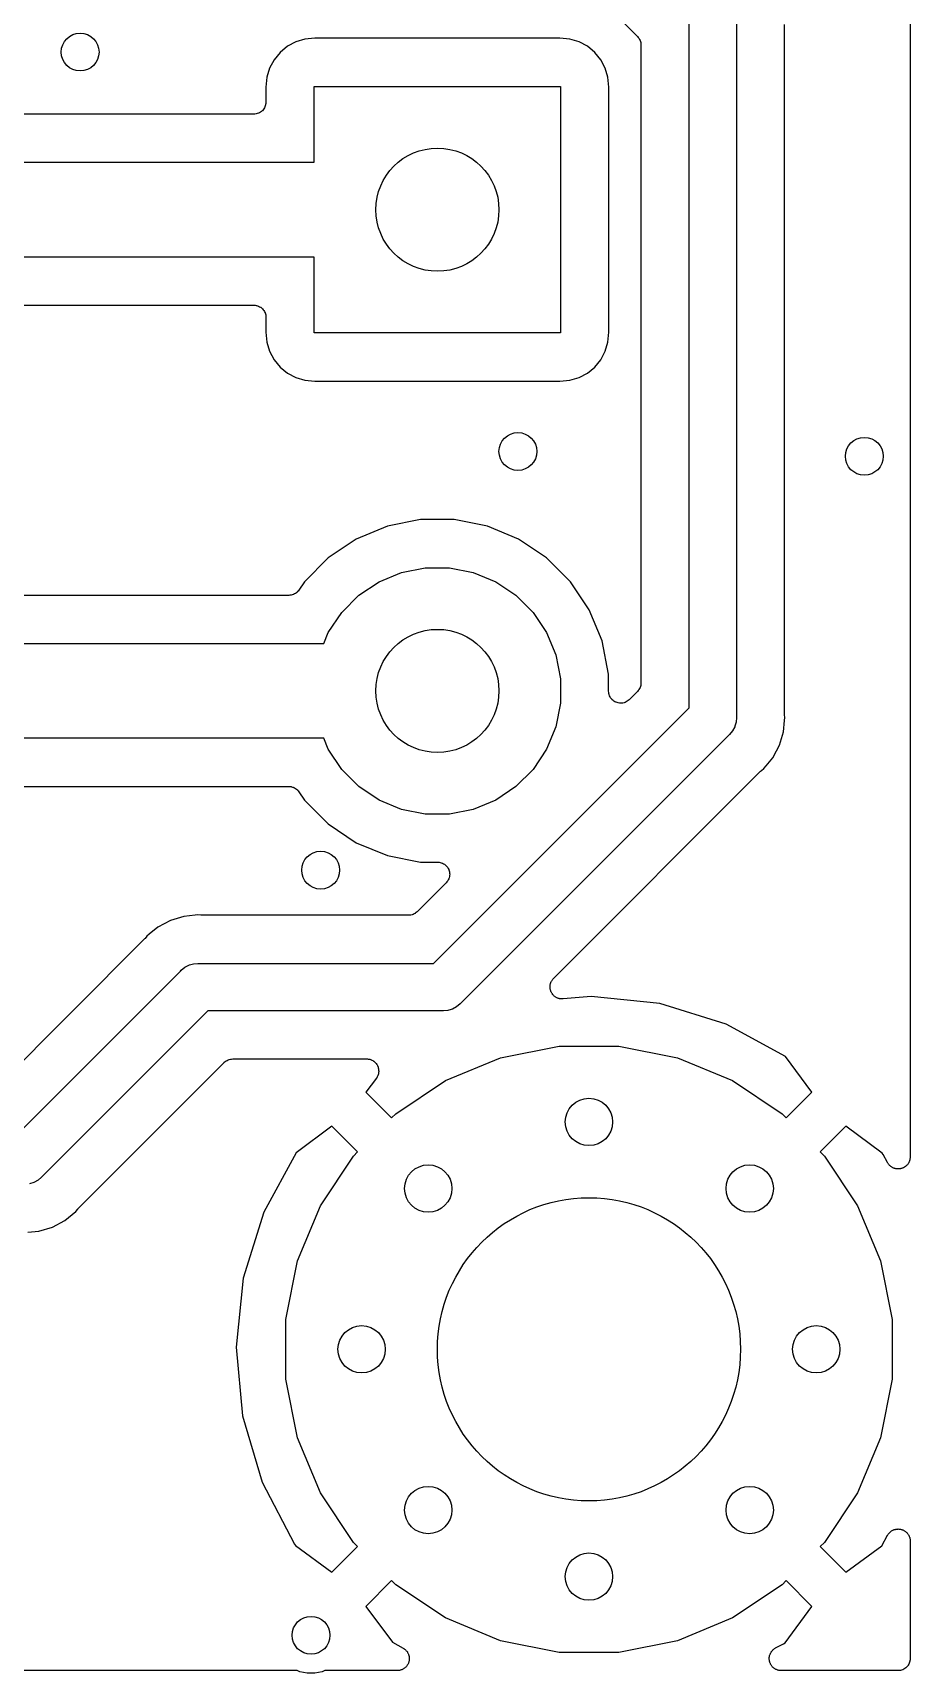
# Model space of a CAD drawing. Extents: x 2.49 to 6.38, y -5.9 to -3.86.
# Drawn here: x 6.013 to 6.378, y -5.904 to -5.223 of the extents above; entities that cross this region are included whole.
import ezdxf

# ---------------------------------------------------------------- set-up
doc = ezdxf.new("R2010")
doc.units = 0
doc.header["$MEASUREMENT"] = 0
doc.layers.add('BLACK', color=7, linetype='CONTINUOUS')

msp = doc.modelspace()

# ---------------------------------------------------------------- linework, layer by layer
at = {"layer": 'BLACK', "linetype": 'CONTINUOUS'}
for p, q in [((6.16121, -5.121), (6.26427, -5.22406)), ((6.37764, -5.19232), (6.37764, -5.68974)), ((6.30542, -5.21365), (6.30542, -5.50668)), ((6.28573, -5.50309), (6.28573, -5.21724)), ((6.32542, -5.50545), (6.32542, -5.21911)), ((6.11876, -5.22817), (6.11571, -5.23067)), ((6.12223, -5.22631), (6.11876, -5.22817)), ((6.126, -5.22517), (6.12223, -5.22631)), ((6.13017, -5.22476), (6.126, -5.22517)), ((6.23204, -5.22476), (6.13017, -5.22476)), ((6.2362, -5.22517), (6.23204, -5.22476)), ((6.23997, -5.22631), (6.2362, -5.22517)), ((6.24345, -5.22817), (6.23997, -5.22631)), ((6.24649, -5.23067), (6.24345, -5.22817)), ((6.26427, -5.22406), (6.26428, -5.22407)), ((6.26428, -5.22407), (6.26428, -5.22407)), ((6.26428, -5.22407), (6.26428, -5.22408)), ((6.26428, -5.22408), (6.26432, -5.22411)), ((6.26432, -5.22411), (6.26461, -5.22447)), ((6.26461, -5.22447), (6.2649, -5.22483)), ((6.2649, -5.22483), (6.26491, -5.22485)), ((6.26491, -5.22485), (6.26493, -5.22487)), ((6.26493, -5.22487), (6.26514, -5.22529)), ((6.26514, -5.22529), (6.26536, -5.22569)), ((6.26536, -5.22569), (6.26536, -5.22572)), ((6.26536, -5.22572), (6.26537, -5.22574)), ((6.26537, -5.22574), (6.2655, -5.22619)), ((6.2655, -5.22619), (6.26564, -5.22663)), ((6.26564, -5.22663), (6.26564, -5.22665)), ((6.26564, -5.22665), (6.26565, -5.22668)), ((6.26565, -5.22668), (6.26569, -5.22714)), ((6.26569, -5.22714), (6.26573, -5.2276)), ((6.26573, -5.2276), (6.26573, -5.49273)), ((6.11321, -5.23372), (6.11135, -5.23719)), ((6.11571, -5.23067), (6.11321, -5.23372)), ((6.24899, -5.23372), (6.24649, -5.23067)), ((6.25085, -5.23719), (6.24899, -5.23372)), ((6.11021, -5.24096), (6.1098, -5.24513)), ((6.11135, -5.23719), (6.11021, -5.24096)), ((6.25199, -5.24096), (6.25085, -5.23719)), ((6.2524, -5.24513), (6.25199, -5.24096)), ((6.1098, -5.24513), (6.1098, -5.25138)), ((6.12992, -5.27638), (6.12992, -5.24488)), ((6.12992, -5.24488), (6.23228, -5.24488)), ((6.23228, -5.24488), (6.23228, -5.34724)), ((6.2524, -5.347), (6.2524, -5.24513)), ((6.10574, -5.25629), (6.10527, -5.25633)), ((6.10575, -5.25628), (6.10574, -5.25629)), ((6.10577, -5.25628), (6.10575, -5.25628)), ((6.10622, -5.25615), (6.10577, -5.25628)), ((6.10667, -5.25601), (6.10622, -5.25615)), ((6.10669, -5.25601), (6.10667, -5.25601)), ((6.10671, -5.256), (6.10669, -5.25601)), ((6.10712, -5.25578), (6.10671, -5.256)), ((6.10754, -5.25556), (6.10712, -5.25578)), ((6.10755, -5.25555), (6.10754, -5.25556)), ((6.10757, -5.25554), (6.10755, -5.25555)), ((6.10793, -5.25525), (6.10757, -5.25554)), ((6.1083, -5.25495), (6.10793, -5.25525)), ((6.10831, -5.25494), (6.1083, -5.25495)), ((6.10832, -5.25493), (6.10831, -5.25494)), ((6.10862, -5.25456), (6.10832, -5.25493)), ((6.10893, -5.2542), (6.10862, -5.25456)), ((6.10895, -5.25417), (6.10893, -5.25419)), ((6.10893, -5.25419), (6.10893, -5.2542)), ((6.10917, -5.25376), (6.10895, -5.25417)), ((6.1094, -5.25335), (6.10917, -5.25376)), ((6.10941, -5.25332), (6.1094, -5.25333)), ((6.1094, -5.25333), (6.1094, -5.25335)), ((6.10955, -5.25287), (6.10941, -5.25332)), ((6.10969, -5.25242), (6.10955, -5.25287)), ((6.1097, -5.25238), (6.10969, -5.2524)), ((6.10969, -5.2524), (6.10969, -5.25242)), ((6.10975, -5.25192), (6.1097, -5.25238)), ((6.1098, -5.25145), (6.10975, -5.25192)), ((6.1098, -5.25138), (6.1098, -5.25141)), ((6.1098, -5.25141), (6.1098, -5.25141)), ((6.1098, -5.25141), (6.1098, -5.25141)), ((6.1098, -5.25141), (6.1098, -5.25145)), ((6.1048, -5.25638), (5.8144, -5.25638)), ((6.10527, -5.25633), (6.1048, -5.25638)), ((5.81317, -5.27638), (6.12992, -5.27638)), ((6.12992, -5.31575), (5.82036, -5.31575)), ((6.12992, -5.34724), (6.12992, -5.31575)), ((5.96729, -5.33575), (6.1048, -5.33575)), ((6.1048, -5.33575), (6.10483, -5.33575)), ((6.10483, -5.33575), (6.10484, -5.33575)), ((6.10484, -5.33575), (6.10484, -5.33575)), ((6.10484, -5.33575), (6.10487, -5.33575)), ((6.10487, -5.33575), (6.10534, -5.3358)), ((6.10534, -5.3358), (6.10581, -5.33585)), ((6.10581, -5.33585), (6.10582, -5.33586)), ((6.10582, -5.33586), (6.10584, -5.33586)), ((6.10584, -5.33586), (6.10629, -5.336)), ((6.10629, -5.336), (6.10674, -5.33614)), ((6.10674, -5.33614), (6.10675, -5.33615)), ((6.10675, -5.33615), (6.10677, -5.33615)), ((6.10677, -5.33615), (6.10718, -5.33638)), ((6.10718, -5.33638), (6.1076, -5.3366)), ((6.1076, -5.3366), (6.10761, -5.33661)), ((6.10761, -5.33661), (6.10763, -5.33662)), ((6.10763, -5.33662), (6.10798, -5.33692)), ((6.10798, -5.33692), (6.10835, -5.33722)), ((6.10835, -5.33722), (6.10836, -5.33724)), ((6.10836, -5.33724), (6.10837, -5.33725)), ((6.10837, -5.33725), (6.10867, -5.33762)), ((6.10867, -5.33762), (6.10896, -5.33798)), ((6.10896, -5.33798), (6.10897, -5.338)), ((6.10897, -5.338), (6.10898, -5.33801)), ((6.10898, -5.33801), (6.1092, -5.33843)), ((6.1092, -5.33843), (6.10942, -5.33884)), ((6.10942, -5.33884), (6.10943, -5.33886)), ((6.10943, -5.33886), (6.10944, -5.33887)), ((6.10944, -5.33887), (6.10957, -5.33933)), ((6.10957, -5.33933), (6.10971, -5.33978)), ((6.10971, -5.33978), (6.10971, -5.33979)), ((6.10971, -5.33979), (6.10971, -5.33981)), ((6.10971, -5.33981), (6.10975, -5.34028)), ((6.10975, -5.34028), (6.1098, -5.34075)), ((6.1098, -5.34075), (6.1098, -5.347)), ((6.1098, -5.347), (6.11021, -5.35116)), ((6.11021, -5.35116), (6.11135, -5.35493)), ((6.23228, -5.34724), (6.12992, -5.34724)), ((6.25085, -5.35493), (6.25199, -5.35116)), ((6.25199, -5.35116), (6.2524, -5.347)), ((6.11135, -5.35493), (6.11321, -5.35841)), ((6.11321, -5.35841), (6.11571, -5.36145)), ((6.24649, -5.36145), (6.24899, -5.35841)), ((6.24899, -5.35841), (6.25085, -5.35493)), ((6.11571, -5.36145), (6.11876, -5.36395)), ((6.11876, -5.36395), (6.12223, -5.36581)), ((6.23997, -5.36581), (6.24345, -5.36395)), ((6.24345, -5.36395), (6.24649, -5.36145)), ((6.12223, -5.36581), (6.126, -5.36695)), ((6.126, -5.36695), (6.13017, -5.36737)), ((6.13017, -5.36737), (6.23204, -5.36737)), ((6.23204, -5.36737), (6.2362, -5.36695)), ((6.2362, -5.36695), (6.23997, -5.36581)), ((6.17409, -5.42488), (6.16034, -5.42762)), ((6.18811, -5.42488), (6.17409, -5.42488)), ((6.20187, -5.42762), (6.18811, -5.42488)), ((6.14739, -5.43298), (6.13573, -5.44077)), ((6.16034, -5.42762), (6.14739, -5.43298)), ((6.21482, -5.43298), (6.20187, -5.42762)), ((6.22648, -5.44077), (6.21482, -5.43298)), ((6.13573, -5.44077), (6.12581, -5.45069)), ((6.15686, -5.45071), (6.16617, -5.44685)), ((6.16617, -5.44685), (6.17606, -5.44488)), ((6.17606, -5.44488), (6.18614, -5.44488)), ((6.18614, -5.44488), (6.19603, -5.44685)), ((6.19603, -5.44685), (6.20535, -5.45071)), ((6.23639, -5.45069), (6.22648, -5.44077)), ((6.12581, -5.45069), (6.1235, -5.45416)), ((6.14848, -5.45631), (6.15686, -5.45071)), ((6.20535, -5.45071), (6.21373, -5.45631)), ((6.24418, -5.46235), (6.23639, -5.45069)), ((6.11934, -5.45638), (5.87894, -5.45638)), ((6.1198, -5.45633), (6.11934, -5.45638)), ((6.12026, -5.45629), (6.1198, -5.45633)), ((6.12028, -5.45629), (6.12026, -5.45629)), ((6.12031, -5.45628), (6.12028, -5.45629)), ((6.12075, -5.45615), (6.12031, -5.45628)), ((6.1212, -5.45602), (6.12075, -5.45615)), ((6.12122, -5.45601), (6.1212, -5.45602)), ((6.12124, -5.456), (6.12122, -5.45601)), ((6.12165, -5.45578), (6.12124, -5.456)), ((6.12206, -5.45557), (6.12165, -5.45578)), ((6.12208, -5.45555), (6.12206, -5.45557)), ((6.1221, -5.45554), (6.12208, -5.45555)), ((6.12246, -5.45525), (6.1221, -5.45554)), ((6.12283, -5.45496), (6.12246, -5.45525)), ((6.12284, -5.45494), (6.12283, -5.45496)), ((6.12286, -5.45493), (6.12284, -5.45494)), ((6.12316, -5.45457), (6.12286, -5.45493)), ((6.12346, -5.45421), (6.12316, -5.45457)), ((6.12348, -5.45417), (6.12346, -5.45421)), ((6.1235, -5.45416), (6.12348, -5.45417)), ((6.12348, -5.45417), (6.12348, -5.45417)), ((6.12348, -5.45417), (6.12348, -5.45417)), ((6.14135, -5.46344), (6.14848, -5.45631)), ((6.21373, -5.45631), (6.22086, -5.46344)), ((6.13575, -5.47182), (6.14135, -5.46344)), ((6.22086, -5.46344), (6.22646, -5.47182)), ((6.24955, -5.4753), (6.24418, -5.46235)), ((6.13386, -5.47638), (6.13575, -5.47182)), ((6.22646, -5.47182), (6.23032, -5.48113)), ((5.83263, -5.47638), (6.13386, -5.47638)), ((6.23032, -5.48113), (6.23228, -5.49102)), ((6.25228, -5.48905), (6.24955, -5.4753)), ((6.23228, -5.49102), (6.23228, -5.5011)), ((6.25228, -5.49618), (6.25228, -5.48905)), ((6.26533, -5.4947), (6.26511, -5.49511)), ((6.26534, -5.49468), (6.26533, -5.4947)), ((6.26535, -5.49465), (6.26534, -5.49468)), ((6.26548, -5.49421), (6.26535, -5.49465)), ((6.26562, -5.49377), (6.26548, -5.49421)), ((6.26563, -5.49375), (6.26562, -5.49377)), ((6.26568, -5.49326), (6.26563, -5.49372)), ((6.26563, -5.49372), (6.26563, -5.49375)), ((6.26573, -5.4928), (6.26568, -5.49326)), ((6.26573, -5.49273), (6.26573, -5.49275)), ((6.26573, -5.49275), (6.26573, -5.49275)), ((6.26573, -5.49275), (6.26573, -5.49275)), ((6.26573, -5.49275), (6.26573, -5.4928)), ((6.23228, -5.5011), (6.23032, -5.51099)), ((6.25233, -5.49666), (6.25228, -5.49618)), ((6.25238, -5.49714), (6.25233, -5.49666)), ((6.25238, -5.49715), (6.25238, -5.49714)), ((6.25238, -5.49714), (6.25238, -5.49714)), ((6.25252, -5.49761), (6.25238, -5.49715)), ((6.25265, -5.49807), (6.25252, -5.49761)), ((6.25266, -5.49808), (6.25265, -5.49807)), ((6.25266, -5.49809), (6.25266, -5.49808)), ((6.25289, -5.49851), (6.25266, -5.49809)), ((6.25311, -5.49893), (6.25289, -5.49851)), ((6.25311, -5.49894), (6.25311, -5.49893)), ((6.25312, -5.49895), (6.25311, -5.49894)), ((6.25342, -5.49932), (6.25312, -5.49895)), ((6.25372, -5.49969), (6.25342, -5.49932)), ((6.25373, -5.4997), (6.25372, -5.49969)), ((6.25374, -5.49971), (6.25373, -5.4997)), ((6.2541, -5.50001), (6.25374, -5.49971)), ((6.25447, -5.50032), (6.2541, -5.50001)), ((6.25448, -5.50032), (6.25447, -5.50032)), ((6.25449, -5.50033), (6.25448, -5.50032)), ((6.25491, -5.50056), (6.25449, -5.50033)), ((6.25533, -5.50078), (6.25491, -5.50056)), ((6.25534, -5.50079), (6.25533, -5.50078)), ((6.25535, -5.50079), (6.25534, -5.50079)), ((6.25581, -5.50093), (6.25535, -5.50079)), ((6.25626, -5.50108), (6.25581, -5.50093)), ((6.25627, -5.50108), (6.25626, -5.50108)), ((6.25628, -5.50108), (6.25627, -5.50108)), ((6.25676, -5.50113), (6.25628, -5.50108)), ((6.25723, -5.50118), (6.25676, -5.50113)), ((6.25724, -5.50118), (6.25723, -5.50118)), ((6.25725, -5.50118), (6.25724, -5.50118)), ((6.25772, -5.50114), (6.25725, -5.50118)), ((6.2582, -5.5011), (6.25772, -5.50114)), ((6.25821, -5.50109), (6.2582, -5.5011)), ((6.25822, -5.50109), (6.25821, -5.50109)), ((6.25867, -5.50096), (6.25822, -5.50109)), ((6.25914, -5.50082), (6.25867, -5.50096)), ((6.25915, -5.50082), (6.25914, -5.50082)), ((6.25916, -5.50082), (6.25915, -5.50082)), ((6.25958, -5.5006), (6.25916, -5.50082)), ((6.26001, -5.50038), (6.25958, -5.5006)), ((6.26002, -5.50037), (6.26001, -5.50037)), ((6.26001, -5.50037), (6.26001, -5.50038)), ((6.26039, -5.50007), (6.26002, -5.50037)), ((6.26077, -5.49977), (6.26039, -5.50007)), ((6.26078, -5.49975), (6.26077, -5.49977)), ((6.26082, -5.49972), (6.26078, -5.49975)), ((6.26078, -5.49975), (6.26078, -5.49975)), ((6.26078, -5.49975), (6.26078, -5.49975)), ((6.26427, -5.49627), (6.26082, -5.49972)), ((6.26456, -5.49591), (6.26427, -5.49627)), ((6.26486, -5.49556), (6.26456, -5.49591)), ((6.26487, -5.49553), (6.26486, -5.49556)), ((6.26489, -5.49551), (6.26487, -5.49553)), ((6.26511, -5.49511), (6.26489, -5.49551)), ((6.1795, -5.60932), (6.28573, -5.50309)), ((6.30546, -5.50717), (6.30527, -5.50909)), ((6.30542, -5.50668), (6.30546, -5.50717)), ((6.32499, -5.51302), (6.32544, -5.50839)), ((6.32544, -5.50566), (6.32542, -5.50545)), ((6.32544, -5.50587), (6.32544, -5.50566)), ((6.32544, -5.50594), (6.32544, -5.50587)), ((6.32556, -5.50717), (6.32544, -5.50594)), ((6.32544, -5.50839), (6.32556, -5.50717)), ((6.32544, -5.50839), (6.32544, -5.50839)), ((6.30219, -5.51447), (6.19088, -5.62578)), ((6.23032, -5.51099), (6.22646, -5.52031)), ((6.30257, -5.51416), (6.30219, -5.51447)), ((6.3038, -5.51266), (6.30257, -5.51416)), ((6.30471, -5.51095), (6.3038, -5.51266)), ((6.30476, -5.51078), (6.30471, -5.51095)), ((6.30527, -5.50909), (6.30476, -5.51078)), ((6.32328, -5.51864), (6.32499, -5.51302)), ((6.13386, -5.51575), (5.82544, -5.51575)), ((6.13575, -5.52031), (6.13386, -5.51575)), ((6.14135, -5.52869), (6.13575, -5.52031)), ((6.22646, -5.52031), (6.22086, -5.52869)), ((6.32051, -5.52383), (6.32203, -5.52097)), ((6.32203, -5.52097), (6.32328, -5.51864)), ((6.14848, -5.53582), (6.14135, -5.52869)), ((6.22086, -5.52869), (6.21373, -5.53582)), ((6.31583, -5.52915), (6.31678, -5.52837)), ((6.31678, -5.52837), (6.3178, -5.52713)), ((6.3178, -5.52713), (6.32051, -5.52383)), ((6.3178, -5.52713), (6.3178, -5.52713)), ((5.93598, -5.53575), (6.11934, -5.53575)), ((6.11934, -5.53575), (6.11936, -5.53575)), ((6.11936, -5.53575), (6.11936, -5.53575)), ((6.11936, -5.53575), (6.11936, -5.53575)), ((6.11936, -5.53575), (6.11941, -5.53575)), ((6.11941, -5.53575), (6.11987, -5.5358)), ((6.11987, -5.5358), (6.12033, -5.53585)), ((6.22939, -5.61555), (6.31547, -5.52948)), ((6.31547, -5.52948), (6.31552, -5.52943)), ((6.31552, -5.52943), (6.31568, -5.5293)), ((6.31568, -5.5293), (6.31583, -5.52915)), ((6.12033, -5.53585), (6.12035, -5.53585)), ((6.12035, -5.53585), (6.12038, -5.53586)), ((6.12038, -5.53586), (6.12082, -5.536)), ((6.12082, -5.536), (6.12126, -5.53613)), ((6.12126, -5.53613), (6.12128, -5.53615)), ((6.12128, -5.53615), (6.12131, -5.53615)), ((6.12131, -5.53615), (6.12171, -5.53638)), ((6.12171, -5.53638), (6.12212, -5.5366)), ((6.12212, -5.5366), (6.12214, -5.53661)), ((6.12214, -5.53661), (6.12216, -5.53662)), ((6.12216, -5.53662), (6.12252, -5.53692)), ((6.12252, -5.53692), (6.12288, -5.53722)), ((6.12288, -5.53722), (6.12289, -5.53723)), ((6.12289, -5.53723), (6.12291, -5.53725)), ((6.12291, -5.53725), (6.1232, -5.53761)), ((6.1232, -5.53761), (6.1235, -5.53797)), ((6.1235, -5.53797), (6.12581, -5.54144)), ((6.12581, -5.54144), (6.13573, -5.55135)), ((6.15686, -5.54142), (6.14848, -5.53582)), ((6.16617, -5.54528), (6.15686, -5.54142)), ((6.20535, -5.54142), (6.19603, -5.54528)), ((6.21373, -5.53582), (6.20535, -5.54142)), ((6.17606, -5.54724), (6.16617, -5.54528)), ((6.18614, -5.54724), (6.17606, -5.54724)), ((6.19603, -5.54528), (6.18614, -5.54724)), ((6.13573, -5.55135), (6.14739, -5.55914)), ((6.14739, -5.55914), (6.16034, -5.56451)), ((6.16034, -5.56451), (6.17409, -5.56724)), ((6.17409, -5.56724), (6.18122, -5.56724)), ((6.18122, -5.56724), (6.18127, -5.56724)), ((6.18127, -5.56724), (6.18127, -5.56724)), ((6.18127, -5.56724), (6.18127, -5.56724)), ((6.18127, -5.56724), (6.18129, -5.56724)), ((6.18129, -5.56724), (6.18177, -5.5673)), ((6.18177, -5.5673), (6.18224, -5.56735)), ((6.18224, -5.56735), (6.18225, -5.56735)), ((6.18225, -5.56735), (6.18226, -5.56735)), ((6.18226, -5.56735), (6.18272, -5.5675)), ((6.18272, -5.5675), (6.18318, -5.56764)), ((6.18318, -5.56764), (6.18318, -5.56765)), ((6.18318, -5.56765), (6.18319, -5.56765)), ((6.18319, -5.56765), (6.18361, -5.56788)), ((6.18361, -5.56788), (6.18403, -5.56811)), ((6.18403, -5.56811), (6.18404, -5.56811)), ((6.18404, -5.56811), (6.18405, -5.56812)), ((6.18405, -5.56812), (6.18441, -5.56842)), ((6.18441, -5.56842), (6.18478, -5.56873)), ((6.18478, -5.56873), (6.18479, -5.56874)), ((6.18479, -5.56874), (6.18479, -5.56875)), ((6.18479, -5.56875), (6.18509, -5.56912)), ((6.18509, -5.56912), (6.1854, -5.56949)), ((6.1854, -5.56949), (6.1854, -5.5695)), ((6.1854, -5.5695), (6.18541, -5.56951)), ((6.18541, -5.56951), (6.18562, -5.56992)), ((6.18476, -5.57578), (6.17268, -5.58786)), ((6.18506, -5.57541), (6.18476, -5.57578)), ((6.18537, -5.57504), (6.18506, -5.57541)), ((6.18538, -5.57503), (6.18537, -5.57503)), ((6.18537, -5.57503), (6.18537, -5.57504)), ((6.1856, -5.5746), (6.18538, -5.57503)), ((6.18583, -5.57418), (6.1856, -5.5746)), ((6.18562, -5.56992), (6.18585, -5.57035)), ((6.18584, -5.57417), (6.18583, -5.57417)), ((6.18583, -5.57417), (6.18583, -5.57418)), ((6.18598, -5.57371), (6.18584, -5.57417)), ((6.18585, -5.57035), (6.18585, -5.57036)), ((6.18585, -5.57036), (6.18586, -5.57037)), ((6.18586, -5.57037), (6.18599, -5.57082)), ((6.18612, -5.57325), (6.18598, -5.57371)), ((6.18599, -5.57082), (6.18613, -5.57129)), ((6.18617, -5.57276), (6.18612, -5.57323)), ((6.18612, -5.57323), (6.18612, -5.57324)), ((6.18612, -5.57324), (6.18612, -5.57325)), ((6.18613, -5.57129), (6.18613, -5.5713)), ((6.18613, -5.5713), (6.18613, -5.57131)), ((6.18613, -5.57131), (6.18618, -5.57178)), ((6.18622, -5.57228), (6.18617, -5.57276)), ((6.18618, -5.57178), (6.18622, -5.57226)), ((6.18622, -5.57226), (6.18622, -5.57227)), ((6.18622, -5.57227), (6.18622, -5.57228)), ((6.07572, -5.58975), (6.0701, -5.59146)), ((6.08034, -5.5893), (6.07572, -5.58975)), ((6.08035, -5.5893), (6.08034, -5.5893)), ((6.08157, -5.58918), (6.08035, -5.5893)), ((6.0828, -5.5893), (6.08157, -5.58918)), ((6.08301, -5.5893), (6.0828, -5.5893)), ((6.08322, -5.58932), (6.08301, -5.5893)), ((6.08329, -5.58932), (6.08322, -5.58932)), ((6.16914, -5.58932), (6.08329, -5.58932)), ((6.1696, -5.58928), (6.16914, -5.58932)), ((6.17006, -5.58924), (6.1696, -5.58928)), ((6.17009, -5.58923), (6.17006, -5.58924)), ((6.17011, -5.58923), (6.17009, -5.58923)), ((6.17055, -5.58909), (6.17011, -5.58923)), ((6.171, -5.58897), (6.17055, -5.58909)), ((6.17102, -5.58895), (6.171, -5.58897)), ((6.17105, -5.58895), (6.17102, -5.58895)), ((6.17146, -5.58873), (6.17105, -5.58895)), ((6.17187, -5.58852), (6.17146, -5.58873)), ((6.17189, -5.5885), (6.17187, -5.58852)), ((6.17191, -5.58849), (6.17189, -5.5885)), ((6.17227, -5.5882), (6.17191, -5.58849)), ((6.17263, -5.58791), (6.17227, -5.5882)), ((6.17267, -5.58787), (6.17263, -5.58791)), ((6.17268, -5.58786), (6.17267, -5.58787)), ((6.17267, -5.58787), (6.17267, -5.58787)), ((6.17267, -5.58787), (6.17267, -5.58787)), ((6.06491, -5.59423), (6.06132, -5.59718)), ((6.06494, -5.59422), (6.06491, -5.59423)), ((6.0701, -5.59146), (6.06494, -5.59422)), ((6.05926, -5.59927), (5.99868, -5.65986)), ((6.0594, -5.59911), (6.05926, -5.59927)), ((6.05955, -5.59896), (6.0594, -5.59911)), ((6.05959, -5.59891), (6.05955, -5.59896)), ((6.06037, -5.59796), (6.05959, -5.59891)), ((6.06132, -5.59718), (6.06037, -5.59796)), ((6.06132, -5.59718), (6.06132, -5.59718)), ((6.07608, -5.61094), (6.07779, -5.61003)), ((6.07779, -5.61003), (6.0781, -5.60993)), ((6.0781, -5.60993), (6.07965, -5.60947)), ((6.07965, -5.60947), (6.08157, -5.60928)), ((6.08157, -5.60928), (6.08206, -5.60932)), ((6.08206, -5.60932), (6.1795, -5.60932)), ((6.0055, -5.68132), (6.07427, -5.61255)), ((6.07427, -5.61255), (6.07458, -5.61217)), ((6.07458, -5.61217), (6.07608, -5.61094)), ((6.2281, -5.61785), (6.22816, -5.61758)), ((6.22816, -5.61758), (6.22824, -5.61738)), ((6.22824, -5.61738), (6.22831, -5.61717)), ((6.22831, -5.61717), (6.22843, -5.61693)), ((6.22843, -5.61693), (6.22854, -5.61669)), ((6.22854, -5.61669), (6.22867, -5.6165)), ((6.22867, -5.6165), (6.22877, -5.61631)), ((6.22877, -5.61631), (6.22894, -5.6161)), ((6.22894, -5.6161), (6.22909, -5.61588)), ((6.22909, -5.61588), (6.22925, -5.61573)), ((6.22925, -5.61573), (6.22939, -5.61555)), ((6.22792, -5.61907), (6.22795, -5.61881)), ((6.22795, -5.61929), (6.22792, -5.61907)), ((6.22794, -5.61951), (6.22795, -5.61929)), ((6.22799, -5.61978), (6.22794, -5.61951)), ((6.22795, -5.61881), (6.22796, -5.61854)), ((6.22796, -5.61854), (6.228, -5.61832)), ((6.22802, -5.62004), (6.22799, -5.61978)), ((6.228, -5.61832), (6.22802, -5.6181)), ((6.22802, -5.6181), (6.2281, -5.61785)), ((6.22808, -5.62026), (6.22802, -5.62004)), ((6.22812, -5.62047), (6.22808, -5.62026)), ((6.22822, -5.62072), (6.22812, -5.62047)), ((6.2283, -5.62098), (6.22822, -5.62072)), ((6.2284, -5.62118), (6.2283, -5.62098)), ((6.22848, -5.62138), (6.2284, -5.62118)), ((6.22863, -5.62161), (6.22848, -5.62138)), ((6.22875, -5.62184), (6.22863, -5.62161)), ((6.22889, -5.62201), (6.22875, -5.62184)), ((6.22901, -5.6222), (6.22889, -5.62201)), ((6.2292, -5.62239), (6.22901, -5.6222)), ((6.22936, -5.6226), (6.2292, -5.62239)), ((6.22953, -5.62274), (6.22936, -5.6226)), ((6.22969, -5.6229), (6.22953, -5.62274)), ((6.22991, -5.62305), (6.22969, -5.6229)), ((6.23011, -5.62323), (6.22991, -5.62305)), ((6.23031, -5.62333), (6.23011, -5.62323)), ((6.23049, -5.62346), (6.23031, -5.62333)), ((6.23074, -5.62356), (6.23049, -5.62346)), ((6.23097, -5.62369), (6.23074, -5.62356)), ((6.23118, -5.62376), (6.23097, -5.62369)), ((6.23138, -5.62385), (6.23118, -5.62376)), ((6.23165, -5.6239), (6.23138, -5.62385)), ((6.2319, -5.62398), (6.23165, -5.6239)), ((6.23212, -5.62401), (6.2319, -5.62398)), ((6.23234, -5.62406), (6.23212, -5.62401)), ((6.23261, -5.62406), (6.23234, -5.62406)), ((6.23287, -5.62409), (6.23261, -5.62406)), ((6.23309, -5.62407), (6.23287, -5.62409)), ((6.23331, -5.62408), (6.23309, -5.62407)), ((6.23338, -5.62407), (6.23331, -5.62408)), ((6.24502, -5.623), (6.23338, -5.62407)), ((6.27362, -5.626), (6.24502, -5.623)), ((6.08565, -5.62901), (6.01688, -5.69778)), ((6.18309, -5.62901), (6.08565, -5.62901)), ((6.18357, -5.62906), (6.18309, -5.62901)), ((6.1855, -5.62887), (6.18357, -5.62906)), ((6.18579, -5.62878), (6.1855, -5.62887)), ((6.18736, -5.6283), (6.18579, -5.62878)), ((6.18907, -5.62739), (6.18736, -5.6283)), ((6.19057, -5.62616), (6.18907, -5.62739)), ((6.19088, -5.62578), (6.19057, -5.62616)), ((6.30108, -5.63452), (6.27362, -5.626)), ((6.32581, -5.64794), (6.30108, -5.63452)), ((6.20735, -5.64854), (6.23169, -5.6437)), ((6.23169, -5.6437), (6.2565, -5.6437)), ((6.2565, -5.6437), (6.28084, -5.64854)), ((6.03189, -5.71106), (6.09247, -5.65047)), ((6.09247, -5.65047), (6.09248, -5.65046)), ((6.09248, -5.65046), (6.09252, -5.65042)), ((6.09248, -5.65046), (6.09248, -5.65046)), ((6.09248, -5.65046), (6.09248, -5.65046)), ((6.09252, -5.65042), (6.09288, -5.65013)), ((6.09288, -5.65013), (6.09324, -5.64984)), ((6.09324, -5.64984), (6.09326, -5.64983)), ((6.09326, -5.64983), (6.09328, -5.64981)), ((6.09328, -5.64981), (6.0937, -5.6496)), ((6.0937, -5.6496), (6.0941, -5.64939)), ((6.0941, -5.64939), (6.09413, -5.64938)), ((6.09413, -5.64938), (6.09415, -5.64937)), ((6.09415, -5.64937), (6.09459, -5.64924)), ((6.09459, -5.64924), (6.09504, -5.6491)), ((6.09504, -5.6491), (6.09506, -5.6491)), ((6.09506, -5.6491), (6.09509, -5.64909)), ((6.09509, -5.64909), (6.09555, -5.64905)), ((6.09555, -5.64905), (6.09601, -5.64901)), ((6.09601, -5.64901), (6.1517, -5.64901)), ((6.1517, -5.64901), (6.15177, -5.64901)), ((6.15177, -5.64901), (6.15188, -5.64902)), ((6.15188, -5.64902), (6.15198, -5.64902)), ((6.15198, -5.64902), (6.15236, -5.64907)), ((6.15236, -5.64907), (6.15274, -5.64912)), ((6.15274, -5.64912), (6.15284, -5.64915)), ((6.15284, -5.64915), (6.15294, -5.64916)), ((6.15294, -5.64916), (6.15331, -5.6493)), ((6.15331, -5.6493), (6.15367, -5.64941)), ((6.15367, -5.64941), (6.15376, -5.64946)), ((6.15376, -5.64946), (6.15386, -5.6495)), ((6.15386, -5.6495), (6.15419, -5.6497)), ((6.15419, -5.6497), (6.15453, -5.64988)), ((6.15453, -5.64988), (6.15461, -5.64995)), ((6.15461, -5.64995), (6.1547, -5.65)), ((6.1547, -5.65), (6.15498, -5.65026)), ((6.15498, -5.65026), (6.15528, -5.65051)), ((6.15528, -5.65051), (6.15534, -5.65059)), ((6.15534, -5.65059), (6.15542, -5.65066)), ((6.15542, -5.65066), (6.15565, -5.65097)), ((6.15565, -5.65097), (6.15589, -5.65127)), ((6.15589, -5.65127), (6.15594, -5.65136)), ((6.15594, -5.65136), (6.156, -5.65144)), ((6.156, -5.65144), (6.15616, -5.65179)), ((6.18442, -5.65804), (6.20735, -5.64854)), ((6.28084, -5.64854), (6.30377, -5.65804)), ((6.33678, -5.66285), (6.32581, -5.64794)), ((6.15573, -5.65697), (6.1514, -5.66285)), ((6.15578, -5.65688), (6.15573, -5.65697)), ((6.15585, -5.6568), (6.15578, -5.65688)), ((6.15603, -5.65646), (6.15585, -5.6568)), ((6.15623, -5.65613), (6.15603, -5.65646)), ((6.15616, -5.65179), (6.15634, -5.65213)), ((6.15627, -5.65604), (6.15623, -5.65613)), ((6.15631, -5.65595), (6.15627, -5.65604)), ((6.15643, -5.65558), (6.15631, -5.65595)), ((6.15634, -5.65213), (6.15637, -5.65223)), ((6.15637, -5.65223), (6.15641, -5.65233)), ((6.15641, -5.65233), (6.15651, -5.6527)), ((6.15656, -5.65521), (6.15643, -5.65558)), ((6.15651, -5.6527), (6.15662, -5.65307)), ((6.15657, -5.65511), (6.15656, -5.65521)), ((6.1566, -5.65501), (6.15657, -5.65511)), ((6.15664, -5.65463), (6.1566, -5.65501)), ((6.15662, -5.65307), (6.15663, -5.65317)), ((6.15663, -5.65317), (6.15665, -5.65327)), ((6.1567, -5.65425), (6.15664, -5.65463)), ((6.15665, -5.65327), (6.15667, -5.65366)), ((6.15667, -5.65366), (6.1567, -5.65404)), ((6.1567, -5.65404), (6.15669, -5.65414)), ((6.15669, -5.65414), (6.1567, -5.65425)), ((6.16378, -5.67183), (6.18442, -5.65804)), ((6.30377, -5.65804), (6.3244, -5.67183)), ((6.1514, -5.66285), (6.16208, -5.67353)), ((6.32611, -5.67353), (6.33678, -5.66285)), ((6.16208, -5.67353), (6.16378, -5.67183)), ((6.3244, -5.67183), (6.32611, -5.67353)), ((6.13726, -5.677), (6.12234, -5.68797)), ((6.14794, -5.68767), (6.13726, -5.677)), ((6.35093, -5.677), (6.34025, -5.68767)), ((6.36604, -5.68811), (6.35093, -5.677)), ((6.12234, -5.68797), (6.10893, -5.7127)), ((6.13245, -5.71001), (6.14624, -5.68937)), ((6.14624, -5.68937), (6.14794, -5.68767)), ((6.34025, -5.68767), (6.34195, -5.68937)), ((6.34195, -5.68937), (6.35574, -5.71001)), ((6.36647, -5.68875), (6.36604, -5.68811)), ((6.36821, -5.69207), (6.36647, -5.68875)), ((6.36835, -5.69228), (6.36821, -5.69207)), ((6.36847, -5.69251), (6.36835, -5.69228)), ((6.36862, -5.69269), (6.36847, -5.69251)), ((6.37676, -5.69257), (6.3766, -5.69276)), ((6.37688, -5.69236), (6.37676, -5.69257)), ((6.37701, -5.69217), (6.37688, -5.69236)), ((6.37711, -5.69194), (6.37701, -5.69217)), ((6.37723, -5.69171), (6.37711, -5.69194)), ((6.3773, -5.69149), (6.37723, -5.69171)), ((6.3774, -5.69127), (6.3773, -5.69149)), ((6.37745, -5.69103), (6.3774, -5.69127)), ((6.37753, -5.69078), (6.37745, -5.69103)), ((6.37755, -5.69055), (6.37753, -5.69078)), ((6.3776, -5.69032), (6.37755, -5.69055)), ((6.37761, -5.69007), (6.3776, -5.69032)), ((6.37764, -5.68981), (6.37761, -5.69007)), ((6.37764, -5.68974), (6.37764, -5.68981)), ((6.01507, -5.69939), (6.01336, -5.7003)), ((6.01657, -5.69816), (6.01507, -5.69939)), ((6.01688, -5.69778), (6.01657, -5.69816)), ((6.36875, -5.69289), (6.36862, -5.69269)), ((6.36893, -5.69307), (6.36875, -5.69289)), ((6.36909, -5.69327), (6.36893, -5.69307)), ((6.36927, -5.69341), (6.36909, -5.69327)), ((6.36943, -5.69358), (6.36927, -5.69341)), ((6.36965, -5.69373), (6.36943, -5.69358)), ((6.36984, -5.69389), (6.36965, -5.69373)), ((6.37005, -5.694), (6.36984, -5.69389)), ((6.37024, -5.69413), (6.37005, -5.694)), ((6.37048, -5.69423), (6.37024, -5.69413)), ((6.3707, -5.69435), (6.37048, -5.69423)), ((6.37092, -5.69442), (6.3707, -5.69435)), ((6.37114, -5.69451), (6.37092, -5.69442)), ((6.37139, -5.69456), (6.37114, -5.69451)), ((6.37163, -5.69464), (6.37139, -5.69456)), ((6.37187, -5.69466), (6.37163, -5.69464)), ((6.37209, -5.69471), (6.37187, -5.69466)), ((6.37235, -5.69472), (6.37209, -5.69471)), ((6.3726, -5.69474), (6.37235, -5.69472)), ((6.37284, -5.69472), (6.3726, -5.69474)), ((6.37307, -5.69472), (6.37284, -5.69472)), ((6.37332, -5.69468), (6.37307, -5.69472)), ((6.37357, -5.69465), (6.37332, -5.69468)), ((6.3738, -5.69459), (6.37357, -5.69465)), ((6.37403, -5.69454), (6.3738, -5.69459)), ((6.37427, -5.69445), (6.37403, -5.69454)), ((6.37451, -5.69438), (6.37427, -5.69445)), ((6.37472, -5.69427), (6.37451, -5.69438)), ((6.37494, -5.69418), (6.37472, -5.69427)), ((6.37515, -5.69404), (6.37494, -5.69418)), ((6.37538, -5.69393), (6.37515, -5.69404)), ((6.37556, -5.69378), (6.37538, -5.69393)), ((6.37575, -5.69365), (6.37556, -5.69378)), ((6.37594, -5.69347), (6.37575, -5.69365)), ((6.37614, -5.69331), (6.37594, -5.69347)), ((6.37629, -5.69313), (6.37614, -5.69331)), ((6.37645, -5.69297), (6.37629, -5.69313)), ((6.3766, -5.69276), (6.37645, -5.69297)), ((6.01336, -5.7003), (6.0115, -5.70087)), ((6.02623, -5.7161), (6.03078, -5.71237)), ((6.03078, -5.71237), (6.03156, -5.71142)), ((6.03156, -5.71142), (6.0316, -5.71137)), ((6.0316, -5.71137), (6.03175, -5.71122)), ((6.03175, -5.71122), (6.03189, -5.71106)), ((6.10893, -5.7127), (6.10041, -5.74016)), ((6.12295, -5.73294), (6.13245, -5.71001)), ((6.35574, -5.71001), (6.36524, -5.73294)), ((6.01542, -5.72058), (6.02105, -5.71887)), ((6.02105, -5.71887), (6.02623, -5.7161)), ((6.01081, -5.72103), (6.01542, -5.72058)), ((6.11811, -5.75728), (6.12295, -5.73294)), ((6.36524, -5.73294), (6.37008, -5.75728)), ((6.10041, -5.74016), (6.09741, -5.76876)), ((6.11811, -5.78209), (6.11811, -5.75728)), ((6.37008, -5.75728), (6.37008, -5.78209)), ((6.09741, -5.76876), (6.10004, -5.79739)), ((6.12295, -5.80643), (6.11811, -5.78209)), ((6.37008, -5.78209), (6.36524, -5.80643)), ((6.10004, -5.79739), (6.10822, -5.82497)), ((6.13245, -5.82936), (6.12295, -5.80643)), ((6.36524, -5.80643), (6.35574, -5.82936)), ((6.10822, -5.82497), (6.12172, -5.85062)), ((6.14624, -5.85), (6.13245, -5.82936)), ((6.35574, -5.82936), (6.34195, -5.85)), ((6.36584, -5.8514), (6.36824, -5.84698)), ((6.36824, -5.84698), (6.36828, -5.84692)), ((6.36828, -5.84692), (6.3684, -5.84674)), ((6.3684, -5.84674), (6.36851, -5.84654)), ((6.36851, -5.84654), (6.36868, -5.84634)), ((6.36868, -5.84634), (6.36884, -5.84612)), ((6.36884, -5.84612), (6.369, -5.84596)), ((6.369, -5.84596), (6.36914, -5.84579)), ((6.36914, -5.84579), (6.36935, -5.84563)), ((6.36935, -5.84563), (6.36954, -5.84544)), ((6.36954, -5.84544), (6.36973, -5.84532)), ((6.36973, -5.84532), (6.3699, -5.84518)), ((6.3699, -5.84518), (6.37014, -5.84506)), ((6.37014, -5.84506), (6.37036, -5.84492)), ((6.37036, -5.84492), (6.37057, -5.84483)), ((6.37057, -5.84483), (6.37076, -5.84473)), ((6.37076, -5.84473), (6.37102, -5.84465)), ((6.37102, -5.84465), (6.37127, -5.84456)), ((6.37127, -5.84456), (6.37149, -5.84452)), ((6.37149, -5.84452), (6.3717, -5.84445)), ((6.3717, -5.84445), (6.37197, -5.84443)), ((6.37197, -5.84443), (6.37223, -5.84438)), ((6.37223, -5.84438), (6.37245, -5.84439)), ((6.37245, -5.84439), (6.37267, -5.84437)), ((6.37267, -5.84437), (6.37294, -5.84439)), ((6.37294, -5.84439), (6.3732, -5.8444)), ((6.3732, -5.8444), (6.37342, -5.84444)), ((6.37342, -5.84444), (6.37364, -5.84447)), ((6.37364, -5.84447), (6.3739, -5.84455)), ((6.3739, -5.84455), (6.37416, -5.8446)), ((6.37416, -5.8446), (6.37436, -5.84469)), ((6.37436, -5.84469), (6.37458, -5.84476)), ((6.37458, -5.84476), (6.37481, -5.84488)), ((6.37481, -5.84488), (6.37505, -5.84499)), ((6.37505, -5.84499), (6.37524, -5.84511)), ((6.37524, -5.84511), (6.37543, -5.84522)), ((6.37543, -5.84522), (6.37564, -5.84539)), ((6.37564, -5.84539), (6.37586, -5.84554)), ((6.37586, -5.84554), (6.37601, -5.8457)), ((6.37601, -5.8457), (6.37619, -5.84584)), ((6.37619, -5.84584), (6.37635, -5.84605)), ((6.37635, -5.84605), (6.37654, -5.84624)), ((6.37654, -5.84624), (6.37666, -5.84643)), ((6.37666, -5.84643), (6.3768, -5.8466)), ((6.3768, -5.8466), (6.37693, -5.84683)), ((6.37693, -5.84683), (6.37707, -5.84706)), ((6.37707, -5.84706), (6.37716, -5.84726)), ((6.37716, -5.84726), (6.37726, -5.84746)), ((6.37726, -5.84746), (6.37734, -5.84771)), ((6.37734, -5.84771), (6.37744, -5.84796)), ((6.37744, -5.84796), (6.37748, -5.84818)), ((6.37748, -5.84818), (6.37754, -5.84839)), ((6.37754, -5.84839), (6.37757, -5.84866)), ((6.37757, -5.84866), (6.37762, -5.84892)), ((6.37762, -5.84892), (6.37762, -5.84914)), ((6.37762, -5.84914), (6.37764, -5.84937)), ((6.37764, -5.84937), (6.37764, -5.89823)), ((6.12172, -5.85062), (6.12215, -5.85126)), ((6.12215, -5.85126), (6.13726, -5.86237)), ((6.13726, -5.86237), (6.14794, -5.8517)), ((6.14794, -5.8517), (6.14624, -5.85)), ((6.34195, -5.85), (6.34025, -5.8517)), ((6.34025, -5.8517), (6.35093, -5.86237)), ((6.35093, -5.86237), (6.36584, -5.8514)), ((6.16208, -5.86584), (6.1514, -5.87652)), ((6.16378, -5.86754), (6.16208, -5.86584)), ((6.18442, -5.88133), (6.16378, -5.86754)), ((6.3244, -5.86754), (6.30377, -5.88133)), ((6.32611, -5.86584), (6.3244, -5.86754)), ((6.33678, -5.87652), (6.32611, -5.86584)), ((6.1514, -5.87652), (6.16238, -5.89144)), ((6.32567, -5.89163), (6.33678, -5.87652)), ((6.20735, -5.89083), (6.18442, -5.88133)), ((6.30377, -5.88133), (6.28084, -5.89083)), ((6.16238, -5.89144), (6.1668, -5.89383)), ((6.1668, -5.89383), (6.16686, -5.89387)), ((6.16686, -5.89387), (6.16704, -5.894)), ((6.16704, -5.894), (6.16724, -5.8941)), ((6.16724, -5.8941), (6.16744, -5.89427)), ((6.16744, -5.89427), (6.16766, -5.89443)), ((6.16766, -5.89443), (6.16782, -5.89459)), ((6.16782, -5.89459), (6.16799, -5.89473)), ((6.16799, -5.89473), (6.16815, -5.89494)), ((6.16815, -5.89494), (6.16834, -5.89513)), ((6.16834, -5.89513), (6.16846, -5.89532)), ((6.16846, -5.89532), (6.1686, -5.89549)), ((6.1686, -5.89549), (6.16872, -5.89573)), ((6.16872, -5.89573), (6.16886, -5.89595)), ((6.16886, -5.89595), (6.16895, -5.89616)), ((6.16895, -5.89616), (6.16905, -5.89636)), ((6.16905, -5.89636), (6.16912, -5.89661)), ((6.16912, -5.89661), (6.16922, -5.89686)), ((6.16922, -5.89686), (6.16926, -5.89708)), ((6.16926, -5.89708), (6.16933, -5.89729)), ((6.23169, -5.89567), (6.20735, -5.89083)), ((6.2565, -5.89567), (6.23169, -5.89567)), ((6.28084, -5.89083), (6.2565, -5.89567)), ((6.31914, -5.89722), (6.31921, -5.89698)), ((6.31921, -5.89698), (6.31927, -5.89673)), ((6.31927, -5.89673), (6.31936, -5.89651)), ((6.31936, -5.89651), (6.31943, -5.89629)), ((6.31943, -5.89629), (6.31955, -5.89607)), ((6.31955, -5.89607), (6.31965, -5.89583)), ((6.31965, -5.89583), (6.31978, -5.89564)), ((6.31978, -5.89564), (6.31989, -5.89543)), ((6.31989, -5.89543), (6.32005, -5.89524)), ((6.32005, -5.89524), (6.3202, -5.89503)), ((6.3202, -5.89503), (6.32036, -5.89486)), ((6.32036, -5.89486), (6.32051, -5.89468)), ((6.32051, -5.89468), (6.32071, -5.89452)), ((6.32071, -5.89452), (6.32089, -5.89434)), ((6.32089, -5.89434), (6.32109, -5.89421)), ((6.32109, -5.89421), (6.32127, -5.89406)), ((6.32127, -5.89406), (6.3215, -5.89394)), ((6.3215, -5.89394), (6.32171, -5.8938)), ((6.32171, -5.8938), (6.32503, -5.89206)), ((6.32503, -5.89206), (6.32567, -5.89163)), ((6.12285, -5.90323), (2.70199, -5.90323)), ((6.12397, -5.90369), (6.12285, -5.90323)), ((6.12702, -5.9043), (6.12397, -5.90369)), ((6.13316, -5.90369), (6.13012, -5.9043)), ((6.13428, -5.90323), (6.13316, -5.90369)), ((6.16441, -5.90323), (6.13428, -5.90323)), ((6.16464, -5.90321), (6.16441, -5.90323)), ((6.16486, -5.90321), (6.16464, -5.90321)), ((6.16512, -5.90316), (6.16486, -5.90321)), ((6.16539, -5.90313), (6.16512, -5.90316)), ((6.1656, -5.90307), (6.16539, -5.90313)), ((6.16582, -5.90303), (6.1656, -5.90307)), ((6.16607, -5.90293), (6.16582, -5.90303)), ((6.16632, -5.90285), (6.16607, -5.90293)), ((6.16652, -5.90275), (6.16632, -5.90285)), ((6.16672, -5.90266), (6.16652, -5.90275)), ((6.16695, -5.90252), (6.16672, -5.90266)), ((6.16718, -5.90239), (6.16695, -5.90252)), ((6.16735, -5.90225), (6.16718, -5.90239)), ((6.16754, -5.90213), (6.16735, -5.90225)), ((6.16773, -5.90194), (6.16754, -5.90213)), ((6.16794, -5.90178), (6.16773, -5.90194)), ((6.16808, -5.9016), (6.16794, -5.90178)), ((6.16824, -5.90145), (6.16808, -5.9016)), ((6.16839, -5.90123), (6.16824, -5.90145)), ((6.16856, -5.90102), (6.16839, -5.90123)), ((6.16867, -5.90083), (6.16856, -5.90102)), ((6.16879, -5.90064), (6.16867, -5.90083)), ((6.1689, -5.9004), (6.16879, -5.90064)), ((6.16902, -5.90017), (6.1689, -5.9004)), ((6.16909, -5.89995), (6.16902, -5.90017)), ((6.16918, -5.89975), (6.16909, -5.89995)), ((6.16923, -5.89949), (6.16918, -5.89975)), ((6.16931, -5.89923), (6.16923, -5.89949)), ((6.16934, -5.89901), (6.16931, -5.89923)), ((6.16933, -5.89729), (6.16935, -5.89756)), ((6.16938, -5.89879), (6.16934, -5.89901)), ((6.16935, -5.89756), (6.1694, -5.89782)), ((6.16939, -5.89853), (6.16938, -5.89879)), ((6.1694, -5.89782), (6.16939, -5.89804)), ((6.16939, -5.89804), (6.16941, -5.89826)), ((6.16941, -5.89826), (6.16939, -5.89853)), ((6.31904, -5.89819), (6.31906, -5.89794)), ((6.31906, -5.89843), (6.31904, -5.89819)), ((6.31906, -5.89794), (6.31907, -5.89769)), ((6.31906, -5.89866), (6.31906, -5.89843)), ((6.3191, -5.89891), (6.31906, -5.89866)), ((6.31907, -5.89769), (6.31911, -5.89746)), ((6.31913, -5.89917), (6.3191, -5.89891)), ((6.31911, -5.89746), (6.31914, -5.89722)), ((6.31919, -5.89939), (6.31913, -5.89917)), ((6.31923, -5.89962), (6.31919, -5.89939)), ((6.31933, -5.89986), (6.31923, -5.89962)), ((6.3194, -5.9001), (6.31933, -5.89986)), ((6.31951, -5.90031), (6.3194, -5.9001)), ((6.3196, -5.90053), (6.31951, -5.90031)), ((6.31974, -5.90074), (6.3196, -5.90053)), ((6.31985, -5.90097), (6.31974, -5.90074)), ((6.32, -5.90115), (6.31985, -5.90097)), ((6.32013, -5.90135), (6.32, -5.90115)), ((6.32031, -5.90153), (6.32013, -5.90135)), ((6.32046, -5.90173), (6.32031, -5.90153)), ((6.32064, -5.90188), (6.32046, -5.90173)), ((6.32081, -5.90205), (6.32064, -5.90188)), ((6.32102, -5.90219), (6.32081, -5.90205)), ((6.32121, -5.90235), (6.32102, -5.90219)), ((6.32142, -5.90247), (6.32121, -5.90235)), ((6.32161, -5.9026), (6.32142, -5.90247)), ((6.32184, -5.9027), (6.32161, -5.9026)), ((6.32207, -5.90282), (6.32184, -5.9027)), ((6.32229, -5.90289), (6.32207, -5.90282)), ((6.32251, -5.90299), (6.32229, -5.90289)), ((6.32275, -5.90304), (6.32251, -5.90299)), ((6.323, -5.90312), (6.32275, -5.90304)), ((6.32323, -5.90315), (6.323, -5.90312)), ((6.32346, -5.90319), (6.32323, -5.90315)), ((6.32371, -5.9032), (6.32346, -5.90319)), ((6.32397, -5.90323), (6.32371, -5.9032)), ((6.32404, -5.90323), (6.32397, -5.90323)), ((6.37264, -5.90323), (6.32404, -5.90323)), ((6.37311, -5.90318), (6.37264, -5.90323)), ((6.37357, -5.90314), (6.37311, -5.90318)), ((6.37359, -5.90313), (6.37357, -5.90314)), ((6.37361, -5.90313), (6.37359, -5.90313)), ((6.37406, -5.903), (6.37361, -5.90313)), ((6.37451, -5.90286), (6.37406, -5.903)), ((6.37453, -5.90286), (6.37451, -5.90286)), ((6.37454, -5.90285), (6.37453, -5.90286)), ((6.37496, -5.90263), (6.37454, -5.90285)), ((6.37538, -5.90241), (6.37496, -5.90263)), ((6.37539, -5.9024), (6.37538, -5.90241)), ((6.3754, -5.90239), (6.37539, -5.9024)), ((6.37577, -5.9021), (6.3754, -5.90239)), ((6.37614, -5.9018), (6.37577, -5.9021)), ((6.37615, -5.90179), (6.37614, -5.9018)), ((6.37616, -5.90178), (6.37615, -5.90179)), ((6.37646, -5.90141), (6.37616, -5.90178)), ((6.37676, -5.90105), (6.37646, -5.90141)), ((6.37677, -5.90104), (6.37676, -5.90105)), ((6.37678, -5.90102), (6.37677, -5.90104)), ((6.37701, -5.90061), (6.37678, -5.90102)), ((6.37723, -5.9002), (6.37701, -5.90061)), ((6.37724, -5.90018), (6.37723, -5.9002)), ((6.37725, -5.90017), (6.37724, -5.90018)), ((6.37739, -5.89972), (6.37725, -5.90017)), ((6.37753, -5.89927), (6.37739, -5.89972)), ((6.37754, -5.89923), (6.37753, -5.89925)), ((6.37753, -5.89925), (6.37753, -5.89927)), ((6.37758, -5.89877), (6.37754, -5.89923)), ((6.37764, -5.8983), (6.37758, -5.89877)), ((6.37764, -5.89823), (6.37764, -5.89826)), ((6.37764, -5.89826), (6.37764, -5.89826)), ((6.37764, -5.89826), (6.37764, -5.89826)), ((6.37764, -5.89826), (6.37764, -5.8983)), ((6.13012, -5.9043), (6.12702, -5.9043))]:
    msp.add_line(p, q, dxfattribs=at)
at = {"layer": 'BLACK'}
for centre, radius in [((6.03257, -5.23055), 0.00787), ((6.1811, -5.29606), 0.02559), ((6.21457, -5.39655), 0.00787), ((6.35857, -5.39855), 0.00787), ((6.1811, -5.49606), 0.02559), ((6.13257, -5.57055), 0.00787), ((6.24409, -5.6752), 0.00984), ((6.17728, -5.70287), 0.00984), ((6.31091, -5.70287), 0.00984), ((6.24409, -5.76969), 0.06299), ((6.14961, -5.76969), 0.00984), ((6.33858, -5.76969), 0.00984), ((6.17728, -5.8365), 0.00984), ((6.31091, -5.8365), 0.00984), ((6.24409, -5.86417), 0.00984), ((6.12857, -5.88855), 0.00787)]:
    msp.add_circle(centre, radius, dxfattribs=at)

doc.saveas('drawing.dxf')
